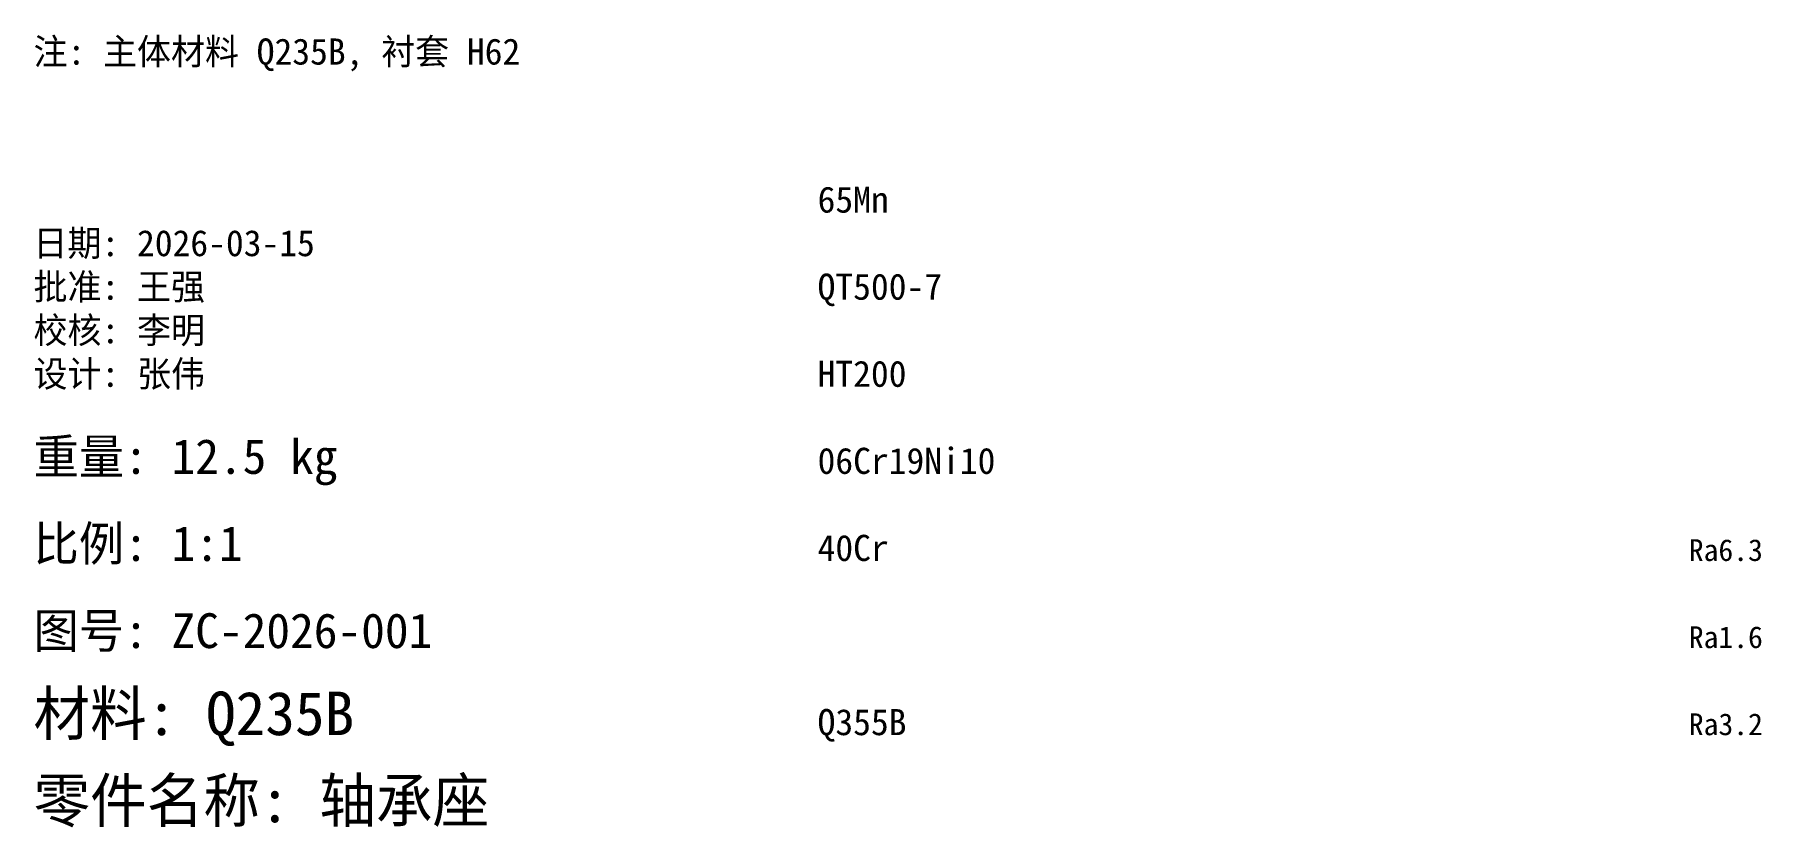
# Model space of a CAD drawing. Header units: metres. Extents: x 10 to 208, y 9 to 100.
import ezdxf

# ---------------------------------------------------------------- set-up
doc = ezdxf.new("R2010")
doc.units = ezdxf.units.M

msp = doc.modelspace()

# ---------------------------------------------------------------- texts
for s, height, p in [('65Mn', 3, (100, 80)), ('日期: 2026-03-15', 3, (10, 75)), ('批准: 王强', 3, (10, 70)), ('QT500-7', 3, (100, 70)), ('校核: 李明', 3, (10, 65)), ('设计: 张伟', 3, (10, 60)), ('HT200', 3, (100, 60)), ('重量: 12.5 kg', 4, (10, 50)), ('06Cr19Ni10', 3, (100, 50)), ('比例: 1:1', 4, (10, 40)), ('40Cr', 3, (100, 40)), ('Ra6.3', 2.5, (200, 40)), ('图号: ZC-2026-001', 4, (10, 30)), ('Ra1.6', 2.5, (200, 30)), ('材料: Q235B', 5, (10, 20)), ('Q355B', 3, (100, 20)), ('Ra3.2', 2.5, (200, 20)), ('零件名称: 轴承座', 5, (10, 10))]:
    msp.add_text(s, height=height).set_placement(p)
at = {"insert": (10, 100), "char_height": 3, "attachment_point": 1}
msp.add_mtext('注: 主体材料 Q235B, 衬套 H62', dxfattribs=at)

doc.saveas('drawing.dxf')
